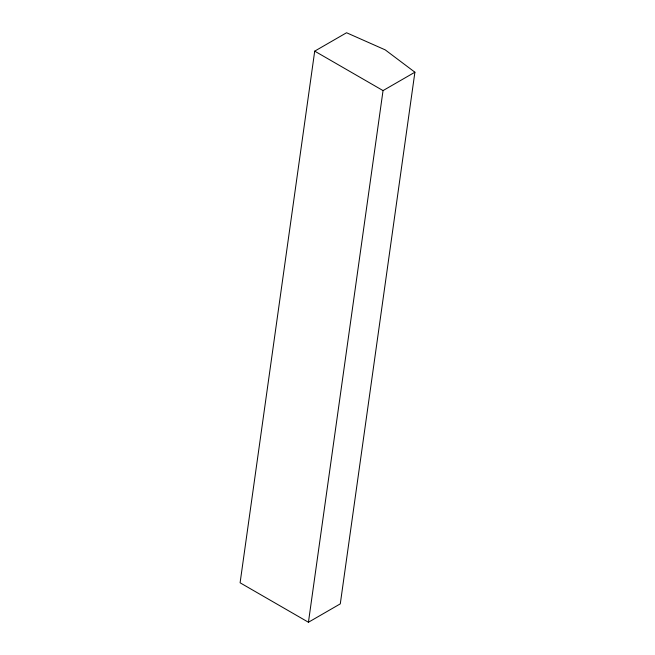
<?xml version="1.0" encoding="UTF-8"?>
<svg xmlns="http://www.w3.org/2000/svg" width="655" height="655" viewBox="0 0 655 655"><rect width="100%" height="100%" fill="white"/><g stroke="black" fill="none" stroke-linecap="round" stroke-linejoin="round"><path stroke-width="0.98" d="M314.711 51.139L240.098 582.794L308.44 622.25L340.289 603.861L414.902 72.206L385.23 49.878L346.56 32.75L314.711 51.139L383.044 90.595L414.902 72.206M308.44 622.25L383.044 90.595"/></g></svg>
